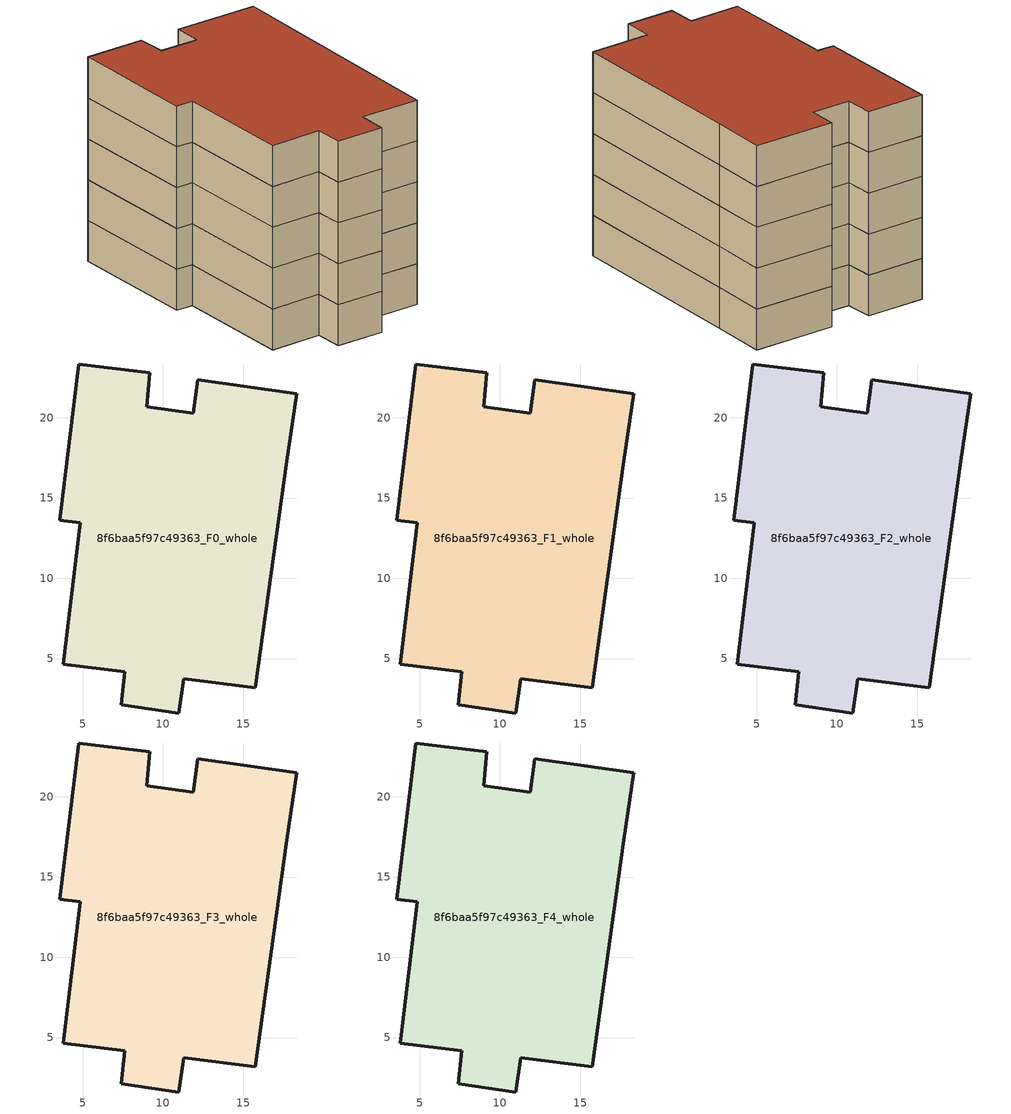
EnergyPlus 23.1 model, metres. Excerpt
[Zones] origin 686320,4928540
8f6baa5f97c49363_F0_whole
 floor ground (EU_floor_Construction): 15.74,3.16 17.7,17.28 18.32,21.51 12.17,22.36 11.88,20.29 8.99,20.69 9.17,22.82 4.76,23.35 3.58,13.61 4.84,13.46 3.78,4.64 7.64,4.18 7.41,2.11 10.98,1.6 11.29,3.74 z0
 wall outside (EU_wall_Construction): 11.88,20.29 12.17,22.36 18.32,21.51 17.7,17.28 15.74,3.16 11.29,3.74 10.98,1.6 7.41,2.11 7.64,4.18 3.78,4.64 4.84,13.46 3.58,13.61 4.76,23.35 9.17,22.82 8.99,20.69 11.88,20.29 z0:3
8f6baa5f97c49363_F1_whole
 floor to 8f6baa5f97c49363_F0_whole (EU_floor_Construction): 15.74,3.16 17.7,17.28 18.32,21.51 12.17,22.36 11.88,20.29 8.99,20.69 9.17,22.82 4.76,23.35 3.58,13.61 4.84,13.46 3.77,4.64 7.63,4.18 7.4,2.11 10.98,1.6 11.28,3.74 z3
 wall outside (EU_wall_Construction): 11.88,20.29 12.17,22.36 18.32,21.51 17.7,17.28 15.74,3.16 11.29,3.74 10.98,1.6 7.41,2.11 7.64,4.18 3.78,4.64 4.84,13.46 3.58,13.61 4.76,23.35 9.17,22.82 8.99,20.69 11.88,20.29 z3:6
8f6baa5f97c49363_F2_whole
 floor to 8f6baa5f97c49363_F1_whole (EU_floor_Construction): 15.74,3.16 17.7,17.28 18.32,21.51 12.17,22.36 11.88,20.29 8.99,20.69 9.17,22.82 4.76,23.35 3.58,13.61 4.84,13.46 3.77,4.64 7.63,4.18 7.4,2.11 10.98,1.6 11.28,3.74 z6
 wall outside (EU_wall_Construction): 11.88,20.29 12.17,22.36 18.32,21.51 17.7,17.28 15.74,3.16 11.29,3.74 10.98,1.6 7.41,2.11 7.64,4.18 3.78,4.64 4.84,13.46 3.58,13.61 4.76,23.35 9.17,22.82 8.99,20.69 11.88,20.29 z6:9
8f6baa5f97c49363_F3_whole
 floor to 8f6baa5f97c49363_F2_whole (EU_floor_Construction): 15.74,3.16 17.7,17.28 18.32,21.51 12.17,22.36 11.88,20.29 8.99,20.69 9.17,22.82 4.76,23.35 3.58,13.61 4.84,13.46 3.77,4.64 7.63,4.18 7.4,2.11 10.98,1.6 11.28,3.74 z9
 wall outside (EU_wall_Construction): 11.88,20.29 12.17,22.36 18.32,21.51 17.7,17.28 15.74,3.16 11.29,3.74 10.98,1.6 7.41,2.11 7.64,4.18 3.78,4.64 4.84,13.46 3.58,13.61 4.76,23.35 9.17,22.82 8.99,20.69 11.88,20.29 z9:12
8f6baa5f97c49363_F4_whole
 floor to 8f6baa5f97c49363_F3_whole (EU_floor_Construction): 15.74,3.16 17.7,17.28 18.32,21.51 12.17,22.36 11.88,20.29 8.99,20.69 9.17,22.82 4.76,23.35 3.58,13.61 4.84,13.46 3.77,4.64 7.63,4.18 7.4,2.11 10.98,1.6 11.28,3.74 z12
 wall outside (EU_wall_Construction): 11.88,20.29 12.17,22.36 18.32,21.51 17.7,17.28 15.74,3.16 11.29,3.74 10.98,1.6 7.41,2.11 7.64,4.18 3.78,4.64 4.84,13.46 3.58,13.61 4.76,23.35 9.17,22.82 8.99,20.69 11.88,20.29 z12:15
 roof outside (EU_roof_Construction): 18.32,21.51 17.7,17.28 15.74,3.16 11.29,3.74 10.98,1.6 7.41,2.11 7.64,4.18 3.78,4.64 4.84,13.46 3.58,13.61 4.76,23.35 9.17,22.82 8.99,20.69 11.88,20.29 12.17,22.36 z15
[Building]
EU S2 Campaign: North Axis=0; Terrain=City; Solar Distribution=FullExterior
[Site:Location]
Bologna: Latitude=44.5; Longitude=11.25; Time Zone=1; Elevation=37
[SizingPeriod:WeatherFileDays]
AnnualSizingPeriod: Begin Month=1; Begin Day of Month=1; End Month=12; End Day of Month=31; Day of Week for Start Day=Monday; Use Weather File Daylight Saving Period=No; Use Weather File Rain and Snow Indicators=No
[MATERIAL]
EU_InternalMass_Material: Roughness=MediumRough; Thickness=0.1; Conductivity=1; Density=1800; Specific Heat=900; Thermal Absorptance=0.9; Solar Absorptance=0.7; Visible Absorptance=0.7
[MATERIAL:NOMASS] Roughness=MediumRough; Thermal Absorptance=0.9; Solar Absorptance=0.7; Visible Absorptance=0.7
Name | Thermal Resistance
EU_wall_NoMass | 0.905828
EU_roof_NoMass | 0.37593
EU_floor_NoMass | 0.67114
[CONSTRUCTION]
EU_wall_Construction: EU_wall_NoMass
EU_roof_Construction: EU_roof_NoMass
EU_floor_Construction: EU_floor_NoMass
EU_InternalMass_Construction: EU_InternalMass_Material
[ZONE] Type=1; Multiplier=1; Ceiling Height=autocalculate; Volume=724.43; Floor Area=autocalculate; Part of Total Floor Area=Yes
8f6baa5f97c49363_F0_whole; 8f6baa5f97c49363_F1_whole; 8f6baa5f97c49363_F2_whole; 8f6baa5f97c49363_F3_whole; 8f6baa5f97c49363_F4_whole
[INTERNALMASS] Construction=EU_InternalMass_Construction; Surface Area=241.477
Name | Zone or ZoneList
8f6baa5f97c49363_F0_whole_EU_InternalMass | 8f6baa5f97c49363_F0_whole
8f6baa5f97c49363_F1_whole_EU_InternalMass | 8f6baa5f97c49363_F1_whole
8f6baa5f97c49363_F2_whole_EU_InternalMass | 8f6baa5f97c49363_F2_whole
8f6baa5f97c49363_F3_whole_EU_InternalMass | 8f6baa5f97c49363_F3_whole
8f6baa5f97c49363_F4_whole_EU_InternalMass | 8f6baa5f97c49363_F4_whole
[OTHEREQUIPMENT] Fuel Type=Electricity; Design Level Calculation Method=Watts/Area; Power per Zone Floor Area=1; Fraction Latent=0; Fraction Radiant=0; Fraction Lost=0; Carbon Dioxide Generation Rate=0; EndUse Subcategory=EU_Step8_InternalGains
Name | Zone or ZoneList or Space or SpaceList | Schedule
EU_Step8_InternalGain_8f6baa5f97c49363_F0_whole_f000 | 8f6baa5f97c49363_F0_whole | EU_Step8_GainSchedule_8f6baa5f97c49363_F0_whole_f000
EU_Step8_InternalGain_8f6baa5f97c49363_F1_whole_f000 | 8f6baa5f97c49363_F1_whole | EU_Step8_GainSchedule_8f6baa5f97c49363_F1_whole_f000
EU_Step8_InternalGain_8f6baa5f97c49363_F2_whole_f000 | 8f6baa5f97c49363_F2_whole | EU_Step8_GainSchedule_8f6baa5f97c49363_F2_whole_f000
EU_Step8_InternalGain_8f6baa5f97c49363_F3_whole_f000 | 8f6baa5f97c49363_F3_whole | EU_Step8_GainSchedule_8f6baa5f97c49363_F3_whole_f000
EU_Step8_InternalGain_8f6baa5f97c49363_F4_whole_f000 | 8f6baa5f97c49363_F4_whole | EU_Step8_GainSchedule_8f6baa5f97c49363_F4_whole_f000
[ZONEVENTILATION:DESIGNFLOWRATE] Schedule=EU_AlwaysOn; Design Flow Rate Calculation Method=AirChanges/Hour; Air Changes per Hour=0.73129; Ventilation Type=Natural; Fan Pressure Rise=0; Fan Total Efficiency=1; Constant Term Coefficient=1; Temperature Term Coefficient=0; Velocity Term Coefficient=0; Velocity Squared Term Coefficient=0; Minimum Indoor Temperature=-100; Maximum Indoor Temperature=100; Delta Temperature=-100; Minimum Outdoor Temperature=-100; Maximum Outdoor Temperature=100; Maximum Wind Speed=40
Name | Zone or ZoneList or Space or SpaceList
EU_ConstantAir_8f6baa5f97c49363_F0_whole | 8f6baa5f97c49363_F0_whole
EU_ConstantAir_8f6baa5f97c49363_F1_whole | 8f6baa5f97c49363_F1_whole
EU_ConstantAir_8f6baa5f97c49363_F2_whole | 8f6baa5f97c49363_F2_whole
EU_ConstantAir_8f6baa5f97c49363_F3_whole | 8f6baa5f97c49363_F3_whole
EU_ConstantAir_8f6baa5f97c49363_F4_whole | 8f6baa5f97c49363_F4_whole
[HVACTEMPLATE:THERMOSTAT] Constant Heating Setpoint=20; Constant Cooling Setpoint=50
EU_HeatOnly_8f6baa5f97c49363_F0_whole; EU_HeatOnly_8f6baa5f97c49363_F1_whole; EU_HeatOnly_8f6baa5f97c49363_F2_whole; EU_HeatOnly_8f6baa5f97c49363_F3_whole; EU_HeatOnly_8f6baa5f97c49363_F4_whole
[HVACTEMPLATE:ZONE:IDEALLOADSAIRSYSTEM] System Availability Schedule=EU_AlwaysOn; Maximum Heating Supply Air Temperature=50; Minimum Cooling Supply Air Temperature=13; Maximum Heating Supply Air Humidity Ratio=0.0156; Minimum Cooling Supply Air Humidity Ratio=0.0077; Heating Limit=NoLimit; Cooling Limit=NoLimit; Heating Availability Schedule=EU_AlwaysOn; Cooling Availability Schedule=EU_CoolingOff; Dehumidification Control Type=ConstantSensibleHeatRatio; Cooling Sensible Heat Ratio=0.7; Dehumidification Setpoint=60; Humidification Control Type=None; Humidification Setpoint=30; Outdoor Air Method=None; Outdoor Air Flow Rate per Person=0.00944; Outdoor Air Flow Rate per Zone Floor Area=0; Outdoor Air Flow Rate per Zone=0; Demand Controlled Ventilation Type=None; Outdoor Air Economizer Type=NoEconomizer; Heat Recovery Type=None; Sensible Heat Recovery Effectiveness=0.7; Latent Heat Recovery Effectiveness=0.65
Name | Template Thermostat
8f6baa5f97c49363_F0_whole | EU_HeatOnly_8f6baa5f97c49363_F0_whole
8f6baa5f97c49363_F1_whole | EU_HeatOnly_8f6baa5f97c49363_F1_whole
8f6baa5f97c49363_F2_whole | EU_HeatOnly_8f6baa5f97c49363_F2_whole
8f6baa5f97c49363_F3_whole | EU_HeatOnly_8f6baa5f97c49363_F3_whole
8f6baa5f97c49363_F4_whole | EU_HeatOnly_8f6baa5f97c49363_F4_whole
[SIZING:ZONE] Zone Cooling Design Supply Air Temperature Input Method=SupplyAirTemperature; Zone Cooling Design Supply Air Temperature=13; Zone Heating Design Supply Air Temperature Input Method=SupplyAirTemperature; Zone Heating Design Supply Air Temperature=50; Zone Cooling Design Supply Air Humidity Ratio=0.008; Zone Heating Design Supply Air Humidity Ratio=0.008; Cooling Design Air Flow Method=DesignDay; Cooling Design Air Flow Rate=0; Cooling Minimum Air Flow per Zone Floor Area=0.000762; Cooling Minimum Air Flow=0; Cooling Minimum Air Flow Fraction=0.2; Heating Design Air Flow Method=DesignDay; Heating Design Air Flow Rate=0; Heating Maximum Air Flow per Zone Floor Area=0.002032; Heating Maximum Air Flow=0.141576; Heating Maximum Air Flow Fraction=0.3; Account for Dedicated Outdoor Air System=No; Dedicated Outdoor Air System Control Strategy=NeutralSupplyAir; Dedicated Outdoor Air Low Setpoint Temperature for Design=autosize; Dedicated Outdoor Air High Setpoint Temperature for Design=autosize; Zone Load Sizing Method=Sensible Load Only No Latent Load; Zone Latent Cooling Design Supply Air Humidity Ratio Input Method=HumidityRatioDifference; Zone Cooling Design Supply Air Humidity Ratio Difference=0.005; Zone Latent Heating Design Supply Air Humidity Ratio Input Method=HumidityRatioDifference; Zone Humidification Design Supply Air Humidity Ratio Difference=0.005
8f6baa5f97c49363_F0_whole; 8f6baa5f97c49363_F1_whole; 8f6baa5f97c49363_F2_whole; 8f6baa5f97c49363_F3_whole; 8f6baa5f97c49363_F4_whole
[SCHEDULE:CONSTANT]
Name | Hourly Value
EU_AlwaysOn | 1
EU_CoolingOff | 0
[SCHEDULE:FILE] Column Number=1; Rows to Skip at Top=0; Number of Hours of Data=8760; Column Separator=Comma; Interpolate to Timestep=No; Minutes per Item=60; Adjust Schedule for Daylight Savings=Yes
Name | File
EU_Step8_GainSchedule_8f6baa5f97c49363_F0_whole_f000 | ../../schedules/8f6baa5f97c49363/8f6baa5f97c49363_F0_whole_f000_gain.csv
EU_Step8_GainSchedule_8f6baa5f97c49363_F1_whole_f000 | ../../schedules/8f6baa5f97c49363/8f6baa5f97c49363_F1_whole_f000_gain.csv
EU_Step8_GainSchedule_8f6baa5f97c49363_F2_whole_f000 | ../../schedules/8f6baa5f97c49363/8f6baa5f97c49363_F2_whole_f000_gain.csv
EU_Step8_GainSchedule_8f6baa5f97c49363_F3_whole_f000 | ../../schedules/8f6baa5f97c49363/8f6baa5f97c49363_F3_whole_f000_gain.csv
EU_Step8_GainSchedule_8f6baa5f97c49363_F4_whole_f000 | ../../schedules/8f6baa5f97c49363/8f6baa5f97c49363_F4_whole_f000_gain.csv
